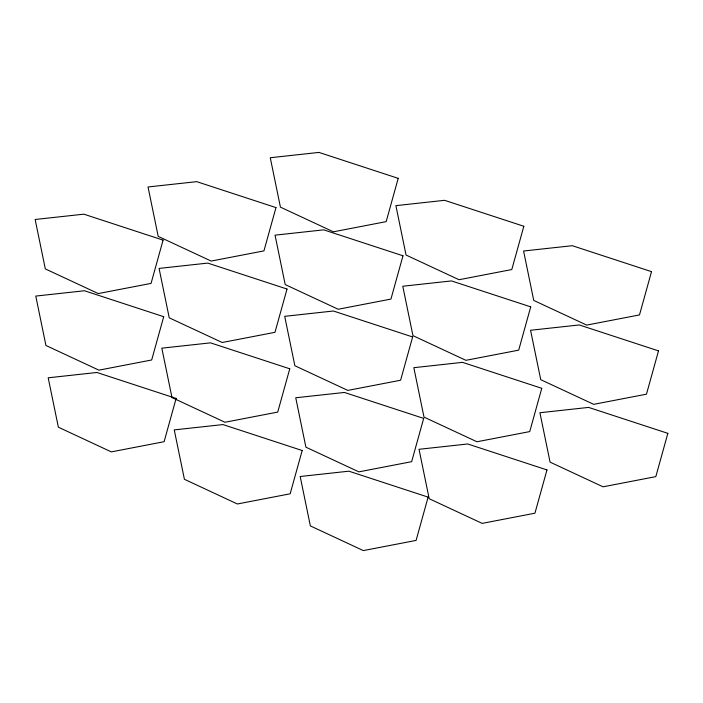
<?xml version="1.0" encoding="UTF-8"?>
<svg xmlns="http://www.w3.org/2000/svg" width="703" height="703" viewBox="0 0 703 703"><rect width="100%" height="100%" fill="white"/><g stroke="black" fill="none" stroke-linecap="round" stroke-linejoin="round"><path stroke-width="1.05" d="M163.087 240.11L151.057 283.397L98.279 293.573L45.317 268.898L35.15 219.485L83.842 214.169L163.087 240.11M163.711 316.693L151.681 359.98L98.903 370.156L45.941 345.481L35.774 296.077L84.465 290.752L163.711 316.693M176.137 398.416L164.107 441.704L111.329 451.888L58.367 427.204L48.199 377.801L96.882 372.476L176.137 398.416M275.971 207.596L263.941 250.883L211.164 261.059L158.201 236.384L148.034 186.972L196.726 181.655L275.971 207.596M287.017 289.038L274.978 332.326L222.201 342.502L169.238 317.826L159.071 268.414L207.763 263.098L287.017 289.038M289.768 368.794L277.729 412.081L224.951 422.257L171.989 397.573L161.822 348.17L210.513 342.853L289.768 368.794M302.185 450.518L290.154 493.805L237.377 503.981L184.414 479.297L174.247 429.893L222.939 424.577L302.185 450.518M398.206 178.351L386.175 221.638L333.398 231.814L280.435 207.139L270.268 157.736L318.96 152.41L398.206 178.351M402.977 255.787L390.947 299.074L338.169 309.25L285.207 284.574L275.04 235.162L323.723 229.846L402.977 255.787M412.635 336.948L400.605 380.235L347.827 390.411L294.865 365.736L284.697 316.324L333.389 311.007L412.635 336.948M423.681 418.39L411.65 461.678L358.873 471.854L305.902 447.178L295.735 397.766L344.426 392.45L423.681 418.39M428.127 497.126L416.097 540.414L363.319 550.59L310.357 525.906L300.19 476.502L348.881 471.186L428.127 497.126M523.832 226.261L511.802 269.548L459.024 279.724L406.062 255.048L395.894 205.645L444.577 200.32L523.832 226.261M530.73 306.86L518.7 350.147L465.913 360.323L412.951 335.647L402.784 286.244L451.475 280.919L530.73 306.86M541.767 388.302L529.737 431.589L476.959 441.765L423.997 417.09L413.83 367.687L462.521 362.361L541.767 388.302M546.969 469.92L534.93 513.208L482.153 523.384L429.19 498.708L419.023 449.296L467.715 443.98L546.969 469.92M651.523 271.639L639.493 314.926L586.715 325.102L533.753 300.427L523.586 251.015L572.277 245.699L651.523 271.639M658.509 350.885L646.479 394.172L593.701 404.348L540.739 379.673L530.563 330.269L579.254 324.944L658.509 350.885M667.85 433.347L655.82 476.634L603.042 486.81L550.08 462.135L539.913 412.731L588.596 407.406L667.85 433.347"/></g></svg>
